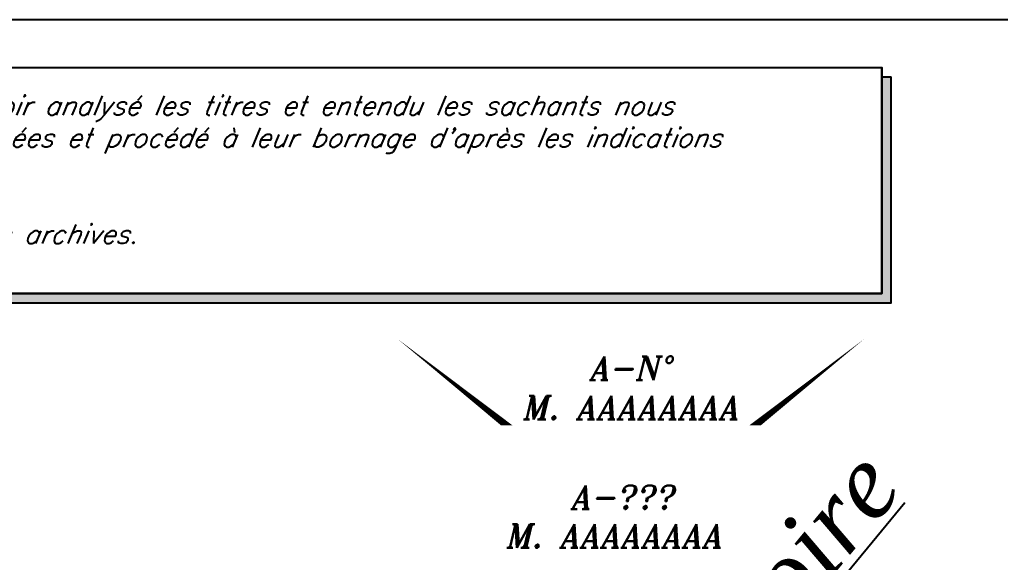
# Model space of a CAD drawing. Header units: metres. Extents: x 9606 to 9900, y 4805 to 4952.
# Drawn here: x 9836.81 to 9857.46, y 4888.57 to 4900 of the extents above; entities that cross this region are included whole.
import ezdxf
from ezdxf.enums import TextEntityAlignment as Align

# ---------------------------------------------------------------- set-up
doc = ezdxf.new("R2010")
doc.units = ezdxf.units.M
doc.header["$LTSCALE"] = 2
doc.set_wipeout_variables(frame=1)
for name, color, linetype in [('Cadastre Texte', 150, 'Continuous'), ('Légende Bornage', 7, 'Continuous'), ('Titre', 7, 'Continuous'), ('Wipeout', 255, 'Continuous')]:
    doc.layers.add(name, color=color, linetype=linetype)
doc.styles.add('CARTOUCHE', font='timesi.ttf', dxfattribs={"height": 1})
doc.styles.add('Romant', font='romant.shx', dxfattribs={"oblique": 13.5, "height": 0.5})
doc.styles.add('TEXTE', font='romans.shx', dxfattribs={"oblique": 22.5, "height": 0.3})

msp = doc.modelspace()

# ---------------------------------------------------------------- linework, layer by layer
at = {"layer": 'Cadastre Texte', "color": 8, "flags": 128}
for points in [[(9852.304, 4891.456, 0, 0, 0), (9847.063, 4891.456, 0.15, 0, 0), (9844.775, 4893.27, 0, 0, 0)], [(9847.063, 4891.456, 0, 0, 0), (9852.304, 4891.456, 0.15, 0, 0), (9854.592, 4893.27, 0, 0, 0)]]:
    msp.add_lwpolyline(points, format="xyseb", dxfattribs=at)
at = {"layer": 'Titre', "color": 1, "flags": 128}
msp.add_lwpolyline([(9846.723, 4879.234), (9855.449, 4889.833)], dxfattribs=at)

# ---------------------------------------------------------------- texts
at = {"layer": 'Cadastre Texte', "style": 'Romant', "oblique": 13.5}
msp.add_text('A-???', height=0.5, dxfattribs=at).set_placement((9848.4, 4889.691))
at = {"layer": 'Cadastre Texte', "color": 6, "style": 'Romant', "oblique": 13.5}
msp.add_text('M. AAAAAAAA', height=0.5, dxfattribs=at).set_placement((9847.025, 4888.873))
at = {"layer": 'Cadastre Texte', "insert": (9849.658, 4892.908), "char_height": 0.5, "width": 14.3416, "attachment_point": 2, "style": 'Romant'}
msp.add_mtext('A-N°\\P{\\C6;M. AAAAAAAA}', dxfattribs=at)
at = {"layer": 'Titre', "color": 1, "style": 'CARTOUCHE'}
msp.add_text('Plan provisoire', height=1.5, rotation=50.3808, dxfattribs=at).set_placement((9850.504, 4885.006), align=Align.MIDDLE)

# ---------------------------------------------------------------- wipeouts: each hides what was drawn before it
at = {"lineweight": 30}
msp.add_wipeout([(9816.77, 4898.992), (9854.97, 4898.992), (9854.97, 4894.231), (9816.77, 4894.231)], dxfattribs=at).dxf.layer = 'Wipeout'

# ---------------------------------------------------------------- next in the draw order: hatches: boundary and pattern name
at = {"layer": 'Légende Bornage'}
msp.add_hatch(color=256, dxfattribs=at).paths.add_polyline_path([(9816.967, 4894.231), (9816.967, 4894.034), (9855.167, 4894.034), (9855.167, 4898.795), (9854.97, 4898.795), (9854.97, 4894.231)])

# ---------------------------------------------------------------- next in the draw order: linework, layer by layer
msp.add_lwpolyline([(9816.77, 4898.992), (9854.97, 4898.992), (9854.97, 4894.231), (9816.77, 4894.231)], close=True, dxfattribs=at)
at = {"layer": 'Légende Bornage', "flags": 128}
for points in [[(9816.77, 4894.231), (9854.97, 4894.231), (9854.97, 4898.992)], [(9816.967, 4894.034), (9855.167, 4894.034), (9855.167, 4898.795)], [(9854.97, 4898.795), (9855.167, 4898.795)]]:
    msp.add_lwpolyline(points, dxfattribs=at)
at = {"layer": 'Titre', "color": 7}
msp.add_lwpolyline([(9816, 4900), (9858, 4900), (9858, 4840.6), (9816, 4840.6), (9816, 4900)], dxfattribs=at)

# ---------------------------------------------------------------- next in the draw order: texts
at = {"layer": 'Légende Bornage', "insert": (9817.261, 4898.395), "char_height": 0.405925, "width": 37.90392, "attachment_point": 1, "style": 'TEXTE'}
msp.add_mtext("Avec l'ensemble des propriétaires présents ou représentés, après avoir analysé les titres et entendu les sachants nous avons arrêté d'un commun accord les limites des propriétés intéressées et procédé à leur bornage d'après les indications fournies par le plan ci joint.\\P\\PBornage effectué le ?? ????? ???? - Procès Verbal conservé en nos archives.", dxfattribs=at)

doc.saveas('drawing.dxf')
